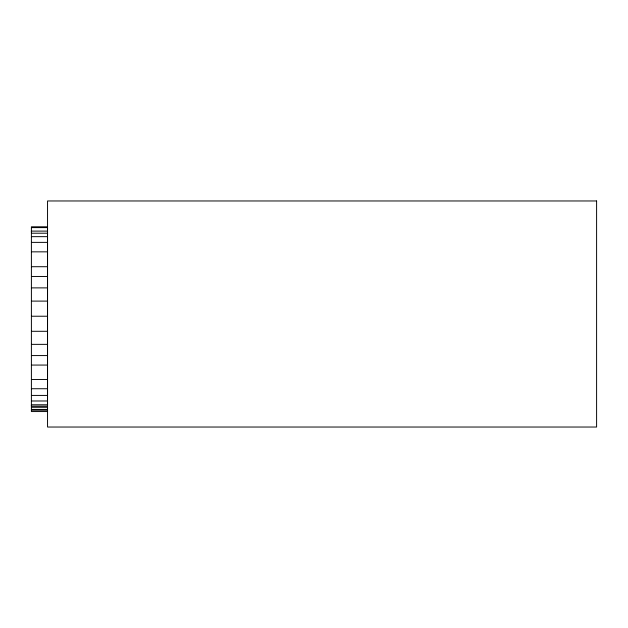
<?xml version="1.0" encoding="UTF-8"?>
<svg xmlns="http://www.w3.org/2000/svg" width="628" height="628" viewBox="0 0 628 628"><rect width="100%" height="100%" fill="white"/><g stroke="black" fill="none" stroke-linecap="round" stroke-linejoin="round"><path stroke-width="0.94" d="M47.547 226.802L31.4 226.802L31.4 411.552L47.547 411.552L47.547 407.274L31.4 407.274M31.4 227.611L47.547 227.611L47.547 406.183L31.4 406.183L31.4 404.84M47.547 231.104L31.4 231.104L31.4 232.172M31.4 233.216L47.547 233.216M31.4 236.654L47.547 236.654M31.4 242.377L47.547 242.377M31.4 251.844L47.547 251.844M31.4 266.712L47.547 266.712M31.4 276.461L47.547 276.461M31.4 287.883L47.547 287.883M31.4 301.102L47.547 301.102M31.4 316.229L47.547 316.229M31.4 331.294L47.547 331.294M31.4 344.356L47.547 344.356M31.4 355.574L47.547 355.574M31.4 365.064L47.547 365.064M31.4 379.477L47.547 379.477M31.4 388.732L47.547 388.732M31.4 395.42L47.547 395.42M31.4 400.986L47.547 400.986M31.4 404.777L47.547 404.777M31.4 409.409L47.547 409.409M31.4 410.21L47.547 410.21M596.6 200.968L47.547 200.968L47.547 427.032L596.6 427.032L596.6 200.968"/></g></svg>
